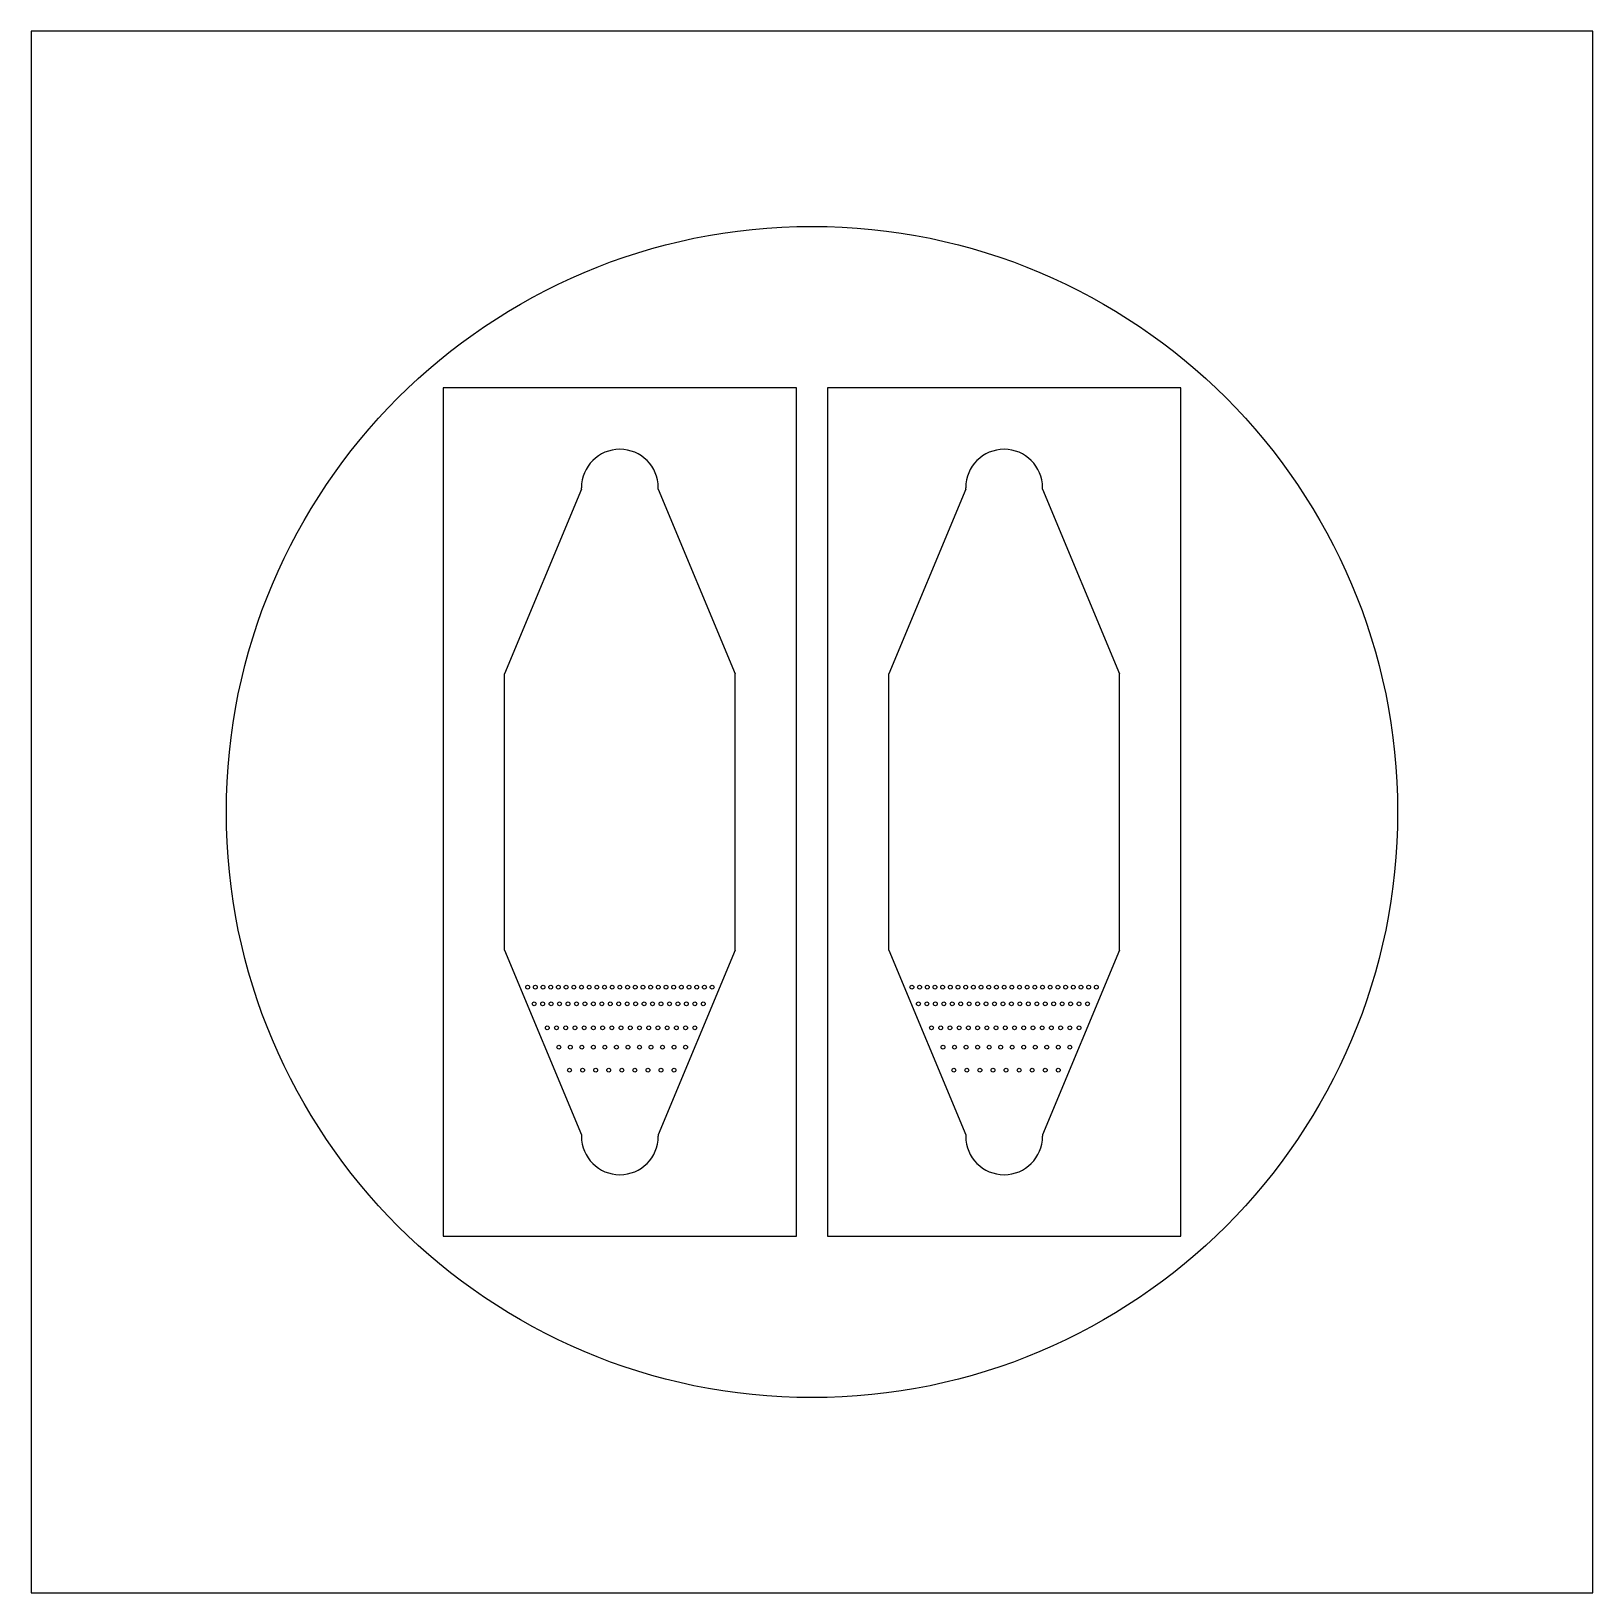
# Model space of a CAD drawing. Header units: millimetres. Extents: x -51 to 51, y -51 to 51.
import ezdxf

# ---------------------------------------------------------------- set-up
doc = ezdxf.new("R2010")
doc.units = ezdxf.units.MM
for name, color, linetype in [('Sketch013', 7, 'CONTINUOUS'), ('Sketch014', 7, 'CONTINUOUS'), ('Sketch021', 7, 'CONTINUOUS'), ('Sketch022', 7, 'CONTINUOUS'), ('Sketch023', 7, 'CONTINUOUS'), ('Sketch024', 7, 'CONTINUOUS'), ('Sketch025', 7, 'CONTINUOUS'), ('Sketch036', 7, 'CONTINUOUS')]:
    doc.layers.add(name, color=color, linetype=linetype)

msp = doc.modelspace()

# ---------------------------------------------------------------- linework, layer by layer
at = {"layer": 'Sketch013'}
msp.add_circle((0, 0), 38.1, dxfattribs=at)
at = {"layer": 'Sketch014'}
for p, q in [((50.8, 50.8), (-50.8, 50.8)), ((-50.8, 50.8), (-50.8, -50.8)), ((50.8, -50.8), (50.8, 50.8)), ((-50.8, -50.8), (50.8, -50.8))]:
    msp.add_line(p, q, dxfattribs=at)
at = {"layer": 'Sketch021'}
for p, q in [((-1, 27.6), (-24, 27.6)), ((-24, 27.6), (-24, -27.6)), ((-1, -27.6), (-1, 27.6)), ((-24, -27.6), (-1, -27.6))]:
    msp.add_line(p, q, dxfattribs=at)
at = {"layer": 'Sketch022'}
for p, q in [((-15, 21), (-20, 9)), ((-15, 21), (-15, 21.1)), ((-10, 21), (-10, 21.1)), ((-10, 21), (-5, 9)), ((-20, -9), (-20, 9)), ((-5, -9), (-5, 9)), ((-20, -9), (-15, -21)), ((-5, -9), (-10, -21)), ((-15, -21), (-15, -21.1)), ((-10, -21), (-10, -21.1))]:
    msp.add_line(p, q, dxfattribs=at)
for centre, start, end in [((-12.5, 21.1), 0, 180), ((-12.5, -21.1), 180, 0)]:
    msp.add_arc(centre, 2.5, start, end, dxfattribs=at)
at = {"layer": 'Sketch023'}
for centre in [(-18.5, -11.4), (-18, -11.4), (-17.5, -11.4), (-17, -11.4), (-16.5, -11.4), (-16, -11.4), (-15.5, -11.4), (-15, -11.4), (-14.5, -11.4), (-14, -11.4), (-13.5, -11.4), (-13, -11.4), (-12.5, -11.4), (-12, -11.4), (-11.5, -11.4), (-11, -11.4), (-10.5, -11.4), (-10, -11.4), (-9.5, -11.4), (-9, -11.4), (-8.5, -11.4), (-8, -11.4), (-7.5, -11.4), (-7, -11.4), (-6.5, -11.4), (-18.075, -12.48), (-17.525, -12.48), (-16.975, -12.48), (-16.425, -12.48), (-15.875, -12.48), (-15.325, -12.48), (-14.775, -12.48), (-14.225, -12.48), (-13.675, -12.48), (-13.125, -12.48), (-12.575, -12.48), (-12.025, -12.48), (-11.475, -12.48), (-10.925, -12.48), (-10.375, -12.48), (-9.825, -12.48), (-9.275, -12.48), (-8.725, -12.48), (-8.175, -12.48), (-7.625, -12.48), (-7.075, -12.48), (-17.225, -14.04), (-16.625, -14.04), (-16.025, -14.04), (-15.425, -14.04), (-14.825, -14.04), (-14.225, -14.04), (-13.625, -14.04), (-13.025, -14.04), (-12.425, -14.04), (-11.825, -14.04), (-11.225, -14.04), (-10.625, -14.04), (-10.025, -14.04), (-9.425, -14.04), (-8.825, -14.04), (-8.225, -14.04), (-7.625, -14.04), (-16.475, -15.3), (-15.725, -15.3), (-14.975, -15.3), (-14.225, -15.3), (-13.475, -15.3), (-12.725, -15.3), (-11.975, -15.3), (-11.225, -15.3), (-10.475, -15.3), (-9.725, -15.3), (-9.725, -15.3), (-8.975, -15.3), (-8.225, -15.3), (-15.775, -16.8), (-14.925, -16.8), (-14.075, -16.8), (-13.225, -16.8), (-12.375, -16.8), (-11.525, -16.8), (-10.675, -16.8), (-9.825, -16.8), (-8.975, -16.8)]:
    msp.add_circle(centre, 0.125, dxfattribs=at)
at = {"layer": 'Sketch024'}
for p, q in [((24, 27.6), (1, 27.6)), ((1, 27.6), (1, -27.6)), ((24, -27.6), (24, 27.6)), ((1, -27.6), (24, -27.6))]:
    msp.add_line(p, q, dxfattribs=at)
at = {"layer": 'Sketch025'}
for p, q in [((10, 21), (5, 9)), ((10, 21), (10, 21.1)), ((15, 21), (15, 21.1)), ((15, 21), (20, 9)), ((5, -9), (5, 9)), ((20, -9), (20, 9)), ((5, -9), (10, -21)), ((20, -9), (15, -21)), ((10, -21), (10, -21.1)), ((15, -21), (15, -21.1))]:
    msp.add_line(p, q, dxfattribs=at)
for centre, start, end in [((12.5, 21.1), 0, 180), ((12.5, -21.1), 180, 0)]:
    msp.add_arc(centre, 2.5, start, end, dxfattribs=at)
at = {"layer": 'Sketch036'}
for centre in [(6.5, -11.4), (7, -11.4), (7.5, -11.4), (8, -11.4), (8.5, -11.4), (9, -11.4), (9.5, -11.4), (10, -11.4), (10.5, -11.4), (11, -11.4), (11.5, -11.4), (12, -11.4), (12.5, -11.4), (13, -11.4), (13.5, -11.4), (14, -11.4), (14.5, -11.4), (15, -11.4), (15.5, -11.4), (16, -11.4), (16.5, -11.4), (17, -11.4), (17.5, -11.4), (18, -11.4), (18.5, -11.4), (6.925, -12.48), (7.475, -12.48), (8.025, -12.48), (8.575, -12.48), (9.125, -12.48), (9.675, -12.48), (10.225, -12.48), (10.775, -12.48), (11.325, -12.48), (11.875, -12.48), (12.425, -12.48), (12.975, -12.48), (13.525, -12.48), (14.075, -12.48), (14.625, -12.48), (15.175, -12.48), (15.725, -12.48), (16.275, -12.48), (16.825, -12.48), (17.375, -12.48), (17.925, -12.48), (7.775, -14.04), (8.375, -14.04), (8.975, -14.04), (9.575, -14.04), (10.175, -14.04), (10.775, -14.04), (11.375, -14.04), (11.975, -14.04), (12.575, -14.04), (13.175, -14.04), (13.775, -14.04), (14.375, -14.04), (14.975, -14.04), (15.575, -14.04), (16.175, -14.04), (16.775, -14.04), (17.375, -14.04), (8.525, -15.3), (9.275, -15.3), (10.025, -15.3), (10.775, -15.3), (11.525, -15.3), (12.275, -15.3), (13.025, -15.3), (13.775, -15.3), (14.525, -15.3), (15.275, -15.3), (15.275, -15.3), (16.025, -15.3), (16.775, -15.3), (9.225, -16.8), (10.075, -16.8), (10.925, -16.8), (11.775, -16.8), (12.625, -16.8), (13.475, -16.8), (14.325, -16.8), (15.175, -16.8), (16.025, -16.8)]:
    msp.add_circle(centre, 0.125, dxfattribs=at)

doc.saveas('drawing.dxf')
